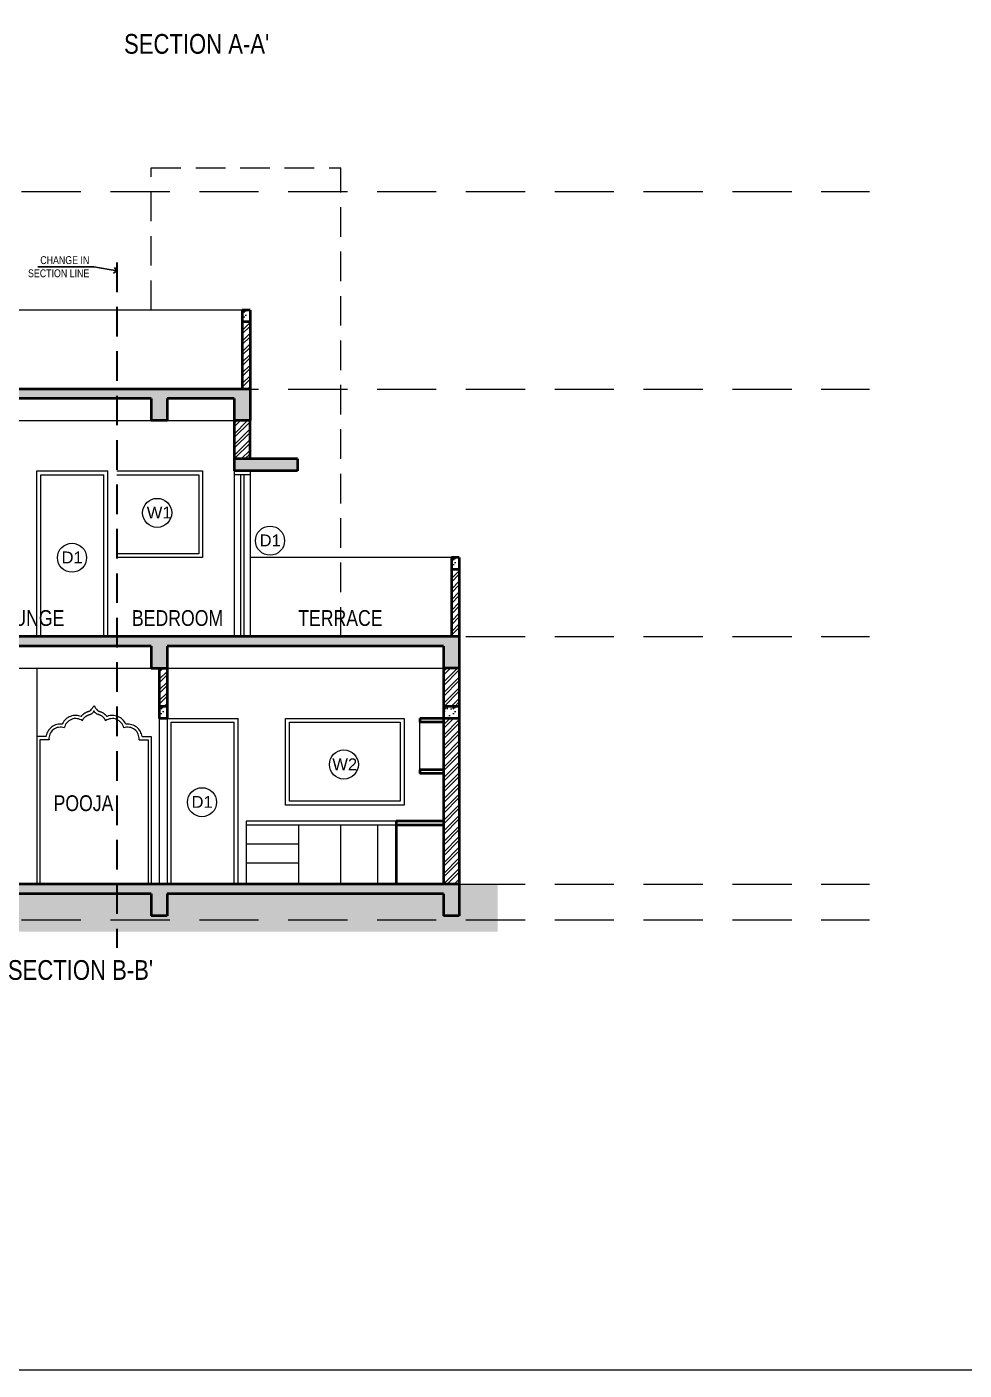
# Model space of a CAD drawing. Header units: metres. Extents: x 1689 to 2066, y 219 to 408.
# Drawn here: x 2031.56 to 2043.43, y 322.67 to 339.68 of the extents above; entities that cross this region are included whole.
import ezdxf

# ---------------------------------------------------------------- set-up
doc = ezdxf.new("R2010")
doc.units = ezdxf.units.M
doc.header["$LTSCALE"] = 1.5
for name, pattern in [('00_toilet$0$8th floor plan$0$HIDDEN', [0.375, 0.25, -0.125]), ('CENTER', [2, 1.25, -0.25, 0.25, -0.25]), ('DASHED', [0.75, 0.5, -0.25])]:
    doc.linetypes.add(name, pattern=pattern)
for name, color, linetype, lineweight in [('A- DOOR WINDOW TAGS', 7, 'Continuous', 5), ('A-Concrete', 5, 'Continuous', 40), ('A-DOOR', 13, 'Continuous', 13), ('A-ELE 01', 7, 'Continuous', 15), ('A-ELE 02', 252, 'Continuous', 9), ('A-GRID', 252, 'CENTER', 5), ('A-HATCH', 252, 'Continuous', 5), ('A-SYMBOL', 252, 'Continuous', 5), ('A-WALL', 1, 'Continuous', 40), ('A-WINDOW', 143, 'Continuous', 13)]:
    doc.layers.add(name, color=color, linetype=linetype, lineweight=lineweight)
doc.layers.add('A-Text', color=7, linetype='Continuous')
doc.styles.add('DIM', font='arial.ttf', dxfattribs={"width": 0.8, "height": 0.2})
doc.styles.add('Roman', font='romans.shx', dxfattribs={"bigfont": 'bigfont.shx'})
doc.dimstyles.new('W-DIM', dxfattribs={"dimtxt": 0.125, "dimasz": 0.075, "dimexe": 0.2, "dimexo": 0.2, "dimgap": 0.04, "dimtad": 1, "dimdec": 0, "dimlfac": 1000, "dimzin": 0, "dimdsep": 46, "dimtxsty": 'DIM', "dimblk": 'OBLIQUE', "dimcen": 0.09, "dimclrt": 7, "dimadec": 0, "dimazin": 0, "dimtfac": 1, "dimtdec": 0, "dimtofl": 0, "dimtmove": 0, "dimatfit": 3, "dimldrblk": 'OPEN90', "dimfxl": 0.1, "dimtolj": 1, "dimtzin": 0, "dimarcsym": 0})

# ---------------------------------------------------------------- blocks, each defined once
blk = doc.blocks.new('A$C3A7D7E6B')
at = {"layer": 'A-Text', "color": 19}
for p, q in [((0, 270), (0, -270)), ((1766, 0), (-300, 0))]:
    blk.add_line(p, q, dxfattribs=at)
blk.add_circle((0, 0), 200, dxfattribs=at)
blk = doc.blocks.new('A$C287A73BA')
at = {"layer": 'A-GRID', "linetype": 'DASHED'}
for p, q in [((1.821, 9.577), (20.431, 9.577)), ((1.821, 7.077), (20.431, 7.077)), ((1.821, 3.942), (20.431, 3.942)), ((1.821, 0.807), (20.431, 0.807)), ((1.821, 0.357), (20.431, 0.357))]:
    blk.add_line(p, q, dxfattribs=at)
at = {"layer": 'A-SYMBOL', "lineweight": -3, "xscale": -0.001212954476999878, "yscale": 0.001212954476999878, "zscale": 0.001212954476999878}
for p in [(2.638, 9.577), (2.638, 7.077), (2.638, 3.942), (2.638, 0.807), (2.638, 0.357)]:
    blk.add_blockref('A$C3A7D7E6B', p, dxfattribs=at)
at = {"layer": 'A-Text', "char_height": 0.2, "attachment_point": 1, "style": 'DIM'}
for s, insert, width in [('MUMTY\\P%%P 8.77 M. LVL.', (0.048, 10.105), 2.37517), ('TERRACE FLOOR\\P %%P 6.27 M. LVL.', (0.048, 7.605), 2.37517), ('FIRST FLOOR \\P%%P 3.135 M. LVL.', (0.048, 4.47), 1.97738), ('GROUND FLOOR \\P%%P 0.00 M. LVL.', (0.048, 1.335), 2.28186), ('FGL \\P- 0.45 M. LVL.', (0.048, 0.61), 1.76169)]:
    blk.add_mtext(s, dxfattribs=dict(at, insert=insert, width=width))
blk = doc.blocks.new('D1')
at = {"layer": 'A- DOOR WINDOW TAGS', "lineweight": 5}
blk.add_circle((1700.437, 432.369), 0.184, dxfattribs=at)
at = {"layer": 'A- DOOR WINDOW TAGS', "insert": (1700.305, 432.448), "char_height": 0.15, "attachment_point": 1, "style": 'Roman'}
blk.add_mtext_dynamic_manual_height_columns('{\\fArial|b0|i0|c0|p34;D1}', width=0.2464, gutter_width=0.325, heights=[0], dxfattribs=at)
blk = doc.blocks.new('W2')
at = {"layer": 'A- DOOR WINDOW TAGS', "lineweight": 5}
blk.add_circle((1701.922, 432.178), 0.184, dxfattribs=at)
at = {"layer": 'A- DOOR WINDOW TAGS', "insert": (1701.775, 432.255), "char_height": 0.15, "attachment_point": 1, "style": 'Roman'}
blk.add_mtext_dynamic_manual_height_columns('{\\fArial|b0|i0|c0|p34;W2}', width=0.2464, gutter_width=0.325, heights=[0], dxfattribs=at)
blk = doc.blocks.new('W1')
at = {"layer": 'A- DOOR WINDOW TAGS', "lineweight": 5}
blk.add_circle((1698.396, 432.822), 0.184, dxfattribs=at)
at = {"layer": 'A- DOOR WINDOW TAGS', "insert": (1698.264, 432.901), "char_height": 0.15, "attachment_point": 1, "style": 'Roman'}
blk.add_mtext_dynamic_manual_height_columns('{\\fArial|b0|i0|c0|p34;W1}', width=0.2464, gutter_width=0.325, heights=[0], dxfattribs=at)
blk = doc.blocks.new('_Oblique')
at = {"color": 0, "linetype": 'ByBlock', "lineweight": -2}
blk.add_line((-0.5, -0.5), (0.5, 0.5), dxfattribs=at)
blk = doc.blocks.new('_Open90')
at = {"color": 0, "linetype": 'ByBlock', "lineweight": -2}
for p, q in [((0, 0), (-1, 0)), ((-0.5, 0.5), (0, 0)), ((0, 0), (-0.5, -0.5))]:
    blk.add_line(p, q, dxfattribs=at)

msp = doc.modelspace()

# ---------------------------------------------------------------- hatches: boundary and pattern name
at = {"layer": 'A-HATCH', "ltscale": 50}
h = msp.add_hatch(dxfattribs=at)
h.set_pattern_fill('AR-CONC', color=256, scale=0.001)
h.set_pattern_definition([(50, (355.27532, -22.68421), (0.182184669, -0.015939086), [0.01905, -0.20955]), (355, (355.27532, -22.68421), (-0.035243421, 0.191056845), [0.01524, -0.167640584]), (100.451445, (355.2905, -22.68554), (0.146941247, 0.175117752), [0.016190009, -0.178090245]), (46.1842, (355.27532, -22.63341), (0.27107904, -0.042042328), [0.028575, -0.314325]), (96.635558, (355.2979, -22.63692), (0.237404134, 0.247426125), [0.024285023, -0.26713561]), (351.184151, (355.27532, -22.6334), (0.237404134, 0.247426125), [0.022859967, -0.25145973]), (21, (355.30072, -22.64611), (0.151614391, -0.102265198), [0.01905, -0.20955]), (326, (355.30072, -22.64611), (0.061802028, 0.184187966), [0.01524, -0.16764]), (71.451445, (355.31336, -22.65463), (0.21341642, 0.081922769), [0.016190009, -0.178089938]), (37.5, (355.27532, -22.68421), (0.0030886033, 0.0845550389), [0, -0.165608, 0, -0.17018, 0, -0.168275]), (7.5, (355.27532, -22.68421), (0.0668196625, 0.100180575), [0, -0.097028, 0, -0.161798, 0, -0.064135]), (327.5, (355.21868, -22.68421), (0.1355905952, -0.005728744), [0, -0.0635, 0, -0.19812, 0, -0.26289]), (317.5, (355.19328, -22.68421), (0.148129181, 0.025426491), [0, -0.08255, 0, -0.131572, 0, -0.18669])])
h.paths.add_polyline_path([(2034.28317, 336.09373), (2034.28317, 335.94373), (2034.38317, 335.94373), (2034.38317, 336.09373)])
h = msp.add_hatch(dxfattribs=at)
h.set_pattern_fill('ANSI32', color=256, scale=0.01)
h.set_pattern_definition([(45, (319.89356, -41.61804), (-0.067351921, 0.067351921), []), (45, (319.93846, -41.61804), (-0.067351921, 0.067351921), [])])
h.paths.add_polyline_path([(2027.88317, 328.82373), (2027.98317, 328.82373), (2027.98317, 330.92373), (2027.88317, 330.92373)])
h.paths.add_polyline_path([(2027.88317, 331.07373), (2027.98317, 331.07373), (2027.98317, 331.55873), (2027.88317, 331.55873)])
h.paths.add_polyline_path([(2030.08317, 330.92373), (2029.98317, 330.92373), (2029.98317, 328.82373), (2030.08317, 328.82373)])
h.paths.add_polyline_path([(2029.98317, 331.07373), (2030.08317, 331.07373), (2030.08317, 331.55873), (2029.98317, 331.55873)])
h.paths.add_polyline_path([(2033.23317, 331.55873), (2033.23317, 331.07373), (2033.33317, 331.07373), (2033.33317, 331.55873)])
h.paths.add_polyline_path([(2036.83317, 328.82373), (2037.03317, 328.82373), (2037.03317, 330.92373), (2036.83317, 330.92373)])
h.paths.add_polyline_path([(2037.03317, 331.55873), (2036.83317, 331.55873), (2036.83317, 331.07373), (2037.03317, 331.07373)])
h.paths.add_polyline_path([(2036.93317, 332.80873), (2036.93317, 331.95873), (2037.03317, 331.95873), (2037.03317, 332.80873)])
h.paths.add_polyline_path([(2034.18317, 334.20873), (2034.38317, 334.20873), (2034.38317, 334.69373), (2034.18317, 334.69373)])
h.paths.add_polyline_path([(2034.28317, 335.09373), (2034.38317, 335.09373), (2034.38317, 335.94373), (2034.28317, 335.94373)])
h.paths.add_polyline_path([(2027.88317, 335.09373), (2027.98317, 335.09373), (2027.98317, 335.94373), (2027.88317, 335.94373)])
h.paths.add_polyline_path([(2027.98317, 334.69373), (2027.88317, 334.69373), (2027.88317, 334.20873), (2027.98317, 334.20873)])
h.paths.add_polyline_path([(2027.98317, 334.05873), (2027.88317, 334.05873), (2027.88317, 331.95873), (2027.98317, 331.95873)])
h.paths.add_polyline_path([(2029.98317, 334.20873), (2030.08317, 334.20873), (2030.08317, 334.69373), (2029.98317, 334.69373)])
h.paths.add_polyline_path([(2030.08317, 334.05873), (2029.98317, 334.05873), (2029.98317, 331.95873), (2030.08317, 331.95873)])
h = msp.add_hatch(dxfattribs=at)
h.set_pattern_fill('AR-CONC', color=256, scale=0.001)
h.set_pattern_definition([(50, (319.89356, -41.61804), (0.182184669, -0.015939086), [0.01905, -0.20955]), (355, (319.89356, -41.61804), (-0.035243421, 0.191056845), [0.01524, -0.167640584]), (100.451445, (319.90874, -41.61937), (0.146941247, 0.175117752), [0.016190009, -0.178090245]), (46.1842, (319.89356, -41.56724), (0.27107904, -0.042042328), [0.028575, -0.314325]), (96.635558, (319.91615, -41.57074), (0.237404134, 0.247426125), [0.024285023, -0.26713561]), (351.184151, (319.89356, -41.56724), (0.237404134, 0.247426125), [0.022859967, -0.25145973]), (21, (319.91896, -41.57994), (0.151614391, -0.102265198), [0.01905, -0.20955]), (326, (319.91896, -41.57994), (0.061802028, 0.184187966), [0.01524, -0.16764]), (71.451445, (319.9316, -41.58846), (0.21341642, 0.081922769), [0.016190009, -0.178089938]), (37.5, (319.89356, -41.61804), (0.0030886033, 0.0845550389), [0, -0.165608, 0, -0.17018, 0, -0.168275]), (7.5, (319.89356, -41.61804), (0.0668196625, 0.100180575), [0, -0.097028, 0, -0.161798, 0, -0.064135]), (327.5, (319.83692, -41.61804), (0.1355905952, -0.005728744), [0, -0.0635, 0, -0.19812, 0, -0.26289]), (317.5, (319.81152, -41.61804), (0.148129181, 0.025426491), [0, -0.08255, 0, -0.131572, 0, -0.18669])])
h.paths.add_polyline_path([(2037.03317, 328.82373), (2032.69723, 328.82373), (2032.69723, 328.70373), (2033.13317, 328.70373), (2033.13317, 328.42373), (2033.33317, 328.42373), (2033.33317, 328.70373), (2036.83317, 328.70373), (2036.83317, 328.42373), (2037.03317, 328.42373)])
h.paths.add_polyline_path([(2037.03317, 331.95873), (2032.69723, 331.95873), (2032.69723, 331.83873), (2033.13317, 331.83873), (2033.13317, 331.55873), (2033.33317, 331.55873), (2033.33317, 331.83873), (2036.83317, 331.83873), (2036.83317, 331.55873), (2037.03317, 331.55873)])
h.paths.add_polyline_path([(2032.69723, 331.95873), (2029.88317, 331.95873), (2029.88317, 331.67873), (2028.08317, 331.67873), (2028.08317, 331.95873), (2027.88317, 331.95873), (2027.88317, 331.55873), (2028.08317, 331.55873), (2029.88317, 331.55873), (2030.08317, 331.55873), (2030.08317, 331.83873), (2032.69723, 331.83873)])
h.paths.add_polyline_path([(2032.69723, 335.09373), (2027.88317, 335.09373), (2027.88317, 334.69373), (2028.08317, 334.69373), (2028.08317, 334.97373), (2029.88317, 334.97373), (2029.88317, 334.69373), (2030.08317, 334.69373), (2030.08317, 334.97373), (2032.69723, 334.97373)])
h.paths.add_polyline_path([(2034.38317, 335.09373), (2032.69723, 335.09373), (2032.69723, 334.97373), (2033.13317, 334.97373), (2033.13317, 334.69373), (2033.33317, 334.69373), (2033.33317, 334.97373), (2034.18317, 334.97373), (2034.18317, 334.69373), (2034.38317, 334.69373)])
h.paths.add_polyline_path([(2034.98317, 334.20873), (2034.18317, 334.20873), (2034.18317, 334.05873), (2034.98317, 334.05873)])
h.paths.add_polyline_path([(2029.88317, 328.82373), (2029.88317, 328.42373), (2030.08317, 328.42373), (2030.08317, 328.70373), (2032.69723, 328.70373), (2032.69723, 328.82373)])
h.paths.add_polyline_path([(2028.08317, 328.42373), (2028.08317, 328.82373), (2027.88317, 328.82373), (2027.88317, 328.42373)])
h = msp.add_hatch(dxfattribs=at)
h.set_pattern_fill('AR-CONC', color=256, scale=0.001)
h.set_pattern_definition([(50, (357.92532, -25.81921), (0.182184669, -0.015939086), [0.01905, -0.20955]), (355, (357.92532, -25.81921), (-0.035243421, 0.191056845), [0.01524, -0.167640584]), (100.451445, (357.9405, -25.82054), (0.146941247, 0.175117752), [0.016190009, -0.178090245]), (46.1842, (357.92532, -25.76841), (0.27107904, -0.042042328), [0.028575, -0.314325]), (96.635558, (357.9479, -25.77192), (0.237404134, 0.247426125), [0.024285023, -0.26713561]), (351.184151, (357.92532, -25.7684), (0.237404134, 0.247426125), [0.022859967, -0.25145973]), (21, (357.95072, -25.78111), (0.151614391, -0.102265198), [0.01905, -0.20955]), (326, (357.95072, -25.78111), (0.061802028, 0.184187966), [0.01524, -0.16764]), (71.451445, (357.96336, -25.78963), (0.21341642, 0.081922769), [0.016190009, -0.178089938]), (37.5, (357.92532, -25.81921), (0.0030886033, 0.0845550389), [0, -0.165608, 0, -0.17018, 0, -0.168275]), (7.5, (357.92532, -25.81921), (0.0668196625, 0.100180575), [0, -0.097028, 0, -0.161798, 0, -0.064135]), (327.5, (357.86868, -25.81921), (0.1355905952, -0.005728744), [0, -0.0635, 0, -0.19812, 0, -0.26289]), (317.5, (357.84328, -25.81921), (0.148129181, 0.025426491), [0, -0.08255, 0, -0.131572, 0, -0.18669])])
h.paths.add_polyline_path([(2036.93317, 332.95873), (2036.93317, 332.80873), (2037.03317, 332.80873), (2037.03317, 332.95873)])
h = msp.add_hatch(dxfattribs=at)
h.set_pattern_fill('AR-CONC', color=256, scale=0.001)
h.set_pattern_definition([(50, (354.22532, -27.70421), (0.182184669, -0.015939086), [0.01905, -0.20955]), (355, (354.22532, -27.70421), (-0.035243421, 0.191056845), [0.01524, -0.167640584]), (100.451445, (354.2405, -27.70554), (0.146941247, 0.175117752), [0.016190009, -0.178090245]), (46.1842, (354.22532, -27.65341), (0.27107904, -0.042042328), [0.028575, -0.314325]), (96.635558, (354.2479, -27.65692), (0.237404134, 0.247426125), [0.024285023, -0.26713561]), (351.184151, (354.22532, -27.6534), (0.237404134, 0.247426125), [0.022859967, -0.25145973]), (21, (354.25072, -27.66611), (0.151614391, -0.102265198), [0.01905, -0.20955]), (326, (354.25072, -27.66611), (0.061802028, 0.184187966), [0.01524, -0.16764]), (71.451445, (354.26336, -27.67463), (0.21341642, 0.081922769), [0.016190009, -0.178089938]), (37.5, (354.22532, -27.70421), (0.0030886033, 0.0845550389), [0, -0.165608, 0, -0.17018, 0, -0.168275]), (7.5, (354.22532, -27.70421), (0.0668196625, 0.100180575), [0, -0.097028, 0, -0.161798, 0, -0.064135]), (327.5, (354.16868, -27.70421), (0.1355905952, -0.005728744), [0, -0.0635, 0, -0.19812, 0, -0.26289]), (317.5, (354.14328, -27.70421), (0.148129181, 0.025426491), [0, -0.08255, 0, -0.131572, 0, -0.18669])])
h.paths.add_polyline_path([(2033.23317, 331.07373), (2033.23317, 330.92373), (2033.33317, 330.92373), (2033.33317, 331.07373)])
h = msp.add_hatch(dxfattribs=at)
h.set_pattern_fill('AR-CONC', color=256, scale=0.001)
h.set_pattern_definition([(50, (357.92532, -27.70421), (0.182184669, -0.015939086), [0.01905, -0.20955]), (355, (357.92532, -27.70421), (-0.035243421, 0.191056845), [0.01524, -0.167640584]), (100.451445, (357.9405, -27.70554), (0.146941247, 0.175117752), [0.016190009, -0.178090245]), (46.1842, (357.92532, -27.65341), (0.27107904, -0.042042328), [0.028575, -0.314325]), (96.635558, (357.9479, -27.65692), (0.237404134, 0.247426125), [0.024285023, -0.26713561]), (351.184151, (357.92532, -27.6534), (0.237404134, 0.247426125), [0.022859967, -0.25145973]), (21, (357.95072, -27.66611), (0.151614391, -0.102265198), [0.01905, -0.20955]), (326, (357.95072, -27.66611), (0.061802028, 0.184187966), [0.01524, -0.16764]), (71.451445, (357.96336, -27.67463), (0.21341642, 0.081922769), [0.016190009, -0.178089938]), (37.5, (357.92532, -27.70421), (0.0030886033, 0.0845550389), [0, -0.165608, 0, -0.17018, 0, -0.168275]), (7.5, (357.92532, -27.70421), (0.0668196625, 0.100180575), [0, -0.097028, 0, -0.161798, 0, -0.064135]), (327.5, (357.86868, -27.70421), (0.1355905952, -0.005728744), [0, -0.0635, 0, -0.19812, 0, -0.26289]), (317.5, (357.84328, -27.70421), (0.148129181, 0.025426491), [0, -0.08255, 0, -0.131572, 0, -0.18669])])
h.paths.add_polyline_path([(2036.83317, 330.92373), (2037.03317, 330.92373), (2037.03317, 331.07373), (2036.83317, 331.07373)])
at = {"layer": 'A-HATCH', "lineweight": 5, "ltscale": 50}
h = msp.add_hatch(dxfattribs=at)
h.set_pattern_fill('EARTH', color=256, scale=0.025)
h.set_pattern_definition([(0, (319.89356, -41.61804), (0.15875, 0.15875), [0.15875, -0.15875]), (0, (319.89356, -41.5585), (0.15875, 0.15875), [0.15875, -0.15875]), (0, (319.89356, -41.49898), (0.15875, 0.15875), [0.15875, -0.15875]), (90, (319.9134, -41.47913), (-0.15875, 0.15875), [0.15875, -0.15875]), (90, (319.97294, -41.47913), (-0.15875, 0.15875), [0.15875, -0.15875]), (90, (320.03247, -41.47913), (-0.15875, 0.15875), [0.15875, -0.15875])])
h.paths.add_polyline_path([(2036.83317, 328.70373), (2033.33317, 328.70373), (2033.33317, 328.42373), (2033.13317, 328.42373), (2033.13317, 328.70373), (2032.69723, 328.70373), (2032.69723, 328.22373), (2037.52008, 328.22373), (2037.52008, 328.82373), (2037.03317, 328.82373), (2037.03317, 328.42373), (2036.83317, 328.42373)])
h.paths.add_polyline_path([(2032.69723, 328.70373), (2030.08317, 328.70373), (2030.08317, 328.42373), (2029.88317, 328.42373), (2028.08317, 328.42373), (2027.88317, 328.42373), (2027.88317, 328.82363), (2027.55166, 328.82373), (2027.55166, 328.22373), (2032.69723, 328.22373)])

# ---------------------------------------------------------------- linework, layer by layer
at = {"linetype": '00_toilet$0$8th floor plan$0$HIDDEN', "lineweight": 30}
msp.add_line((2032.69723, 336.69713), (2032.69723, 328.01923), dxfattribs=at)
at = {"layer": 'A-Concrete'}
for p, q in [((2034.38317, 336.09373), (2034.28317, 336.09373)), ((2034.28317, 336.09373), (2034.28317, 335.94373)), ((2034.38317, 336.09373), (2034.38317, 335.94373)), ((2034.38317, 335.94373), (2034.28317, 335.94373)), ((2034.38317, 335.09373), (2027.88317, 335.09373)), ((2034.38317, 335.09373), (2034.38317, 334.69373)), ((2033.13337, 334.97373), (2030.08317, 334.97373)), ((2033.13317, 334.97373), (2033.13317, 334.69373)), ((2033.33317, 334.97373), (2033.33317, 334.69373)), ((2034.18317, 334.97373), (2033.33317, 334.97373)), ((2034.18317, 334.97373), (2034.18317, 334.69373)), ((2033.33317, 334.69373), (2033.13317, 334.69373)), ((2034.38317, 334.69373), (2034.18317, 334.69373)), ((2034.98317, 334.20873), (2034.18317, 334.20873)), ((2034.18317, 334.20873), (2034.18317, 334.05873)), ((2034.98317, 334.20873), (2034.98317, 334.05873)), ((2034.98317, 334.05873), (2034.18317, 334.05873)), ((2036.93317, 332.95873), (2036.93317, 332.80873)), ((2037.03317, 332.95873), (2036.93317, 332.95873)), ((2037.03317, 332.95873), (2037.03317, 332.80873)), ((2037.03317, 332.80873), (2036.93317, 332.80873)), ((2037.03317, 331.95873), (2029.88317, 331.95873)), ((2033.13317, 331.83873), (2030.08317, 331.83873)), ((2033.13317, 331.83873), (2033.13317, 331.55873)), ((2036.83317, 331.83873), (2033.33317, 331.83873)), ((2033.33317, 331.83873), (2033.33317, 331.55873)), ((2036.83317, 331.83873), (2036.83317, 331.55873)), ((2037.03317, 331.95873), (2037.03317, 331.55873)), ((2033.13317, 331.55873), (2033.33317, 331.55873)), ((2037.03317, 331.55873), (2036.83317, 331.55873)), ((2033.33317, 331.07373), (2033.23317, 331.07373)), ((2033.23317, 331.07373), (2033.23317, 330.92373)), ((2033.33317, 331.07373), (2033.33317, 330.92373)), ((2037.03317, 331.07373), (2036.83317, 331.07373)), ((2036.83317, 331.07373), (2036.83317, 330.92373)), ((2037.03317, 331.07373), (2037.03317, 330.92373)), ((2033.33317, 330.92373), (2033.23317, 330.92373)), ((2037.03317, 330.92373), (2036.83317, 330.92373)), ((2037.03317, 328.82373), (2029.88317, 328.82373)), ((2037.03317, 328.82373), (2037.03317, 328.42373)), ((2033.13317, 328.70373), (2030.08317, 328.70373)), ((2033.13317, 328.70373), (2033.13317, 328.42373)), ((2036.83317, 328.70373), (2033.33317, 328.70373)), ((2033.33317, 328.70373), (2033.33317, 328.42373)), ((2036.83317, 328.70373), (2036.83317, 328.42373)), ((2033.33317, 328.42373), (2033.13317, 328.42373)), ((2037.03317, 328.42373), (2036.83317, 328.42373))]:
    msp.add_line(p, q, dxfattribs=at)
at = {"layer": 'A-DOOR'}
for p, q in [((2037.03317, 332.95873), (2036.93317, 332.95873)), ((2036.53317, 330.27373), (2036.53317, 330.87373)), ((2034.33317, 329.62373), (2034.33317, 328.82373)), ((2036.23317, 329.62373), (2034.33317, 329.62373)), ((2036.23317, 329.57373), (2034.33317, 329.57373)), ((2034.99807, 329.57373), (2034.99807, 328.82373)), ((2035.52851, 329.57373), (2035.52851, 328.82373)), ((2035.9973, 329.57373), (2035.9973, 328.82373)), ((2034.99807, 329.33105), (2034.33317, 329.33105)), ((2034.99807, 329.08868), (2034.33317, 329.08868))]:
    msp.add_line(p, q, dxfattribs=at)
at = {"layer": 'A-DOOR', "color": 3}
msp.add_lwpolyline([(1895.20132, 357.89834), (2056.37676, 357.89834), (2056.37676, 322.67152), (1895.20132, 322.67152)], close=True, dxfattribs=at)
at = {"layer": 'A-ELE 01', "linetype": '00_toilet$0$8th floor plan$0$HIDDEN'}
for p, q in [((2033.13345, 336.09373), (2033.13345, 337.89373)), ((2033.13345, 337.89373), (2035.53337, 337.89373)), ((2035.53337, 331.95873), (2035.53337, 337.89373))]:
    msp.add_line(p, q, dxfattribs=at)
at = {"layer": 'A-ELE 01', "color": 125}
for p, q in [((2030.08317, 334.69373), (2033.13317, 334.69373)), ((2033.33317, 334.69373), (2034.18317, 334.69373)), ((2030.08317, 331.55873), (2033.13317, 331.55873)), ((2033.33317, 331.55873), (2036.83317, 331.55873))]:
    msp.add_line(p, q, dxfattribs=at)
at = {"layer": 'A-ELE 01'}
for p, q in [((2033.23317, 330.92373), (2033.23317, 328.82373)), ((2033.33317, 330.92373), (2033.33317, 328.82373))]:
    msp.add_line(p, q, dxfattribs=at)
at = {"layer": 'A-ELE 01', "ltscale": 50}
msp.add_line((2037.03317, 328.82373), (2037.52008, 328.82373), dxfattribs=at)
at = {"layer": 'A-ELE 02'}
msp.add_line((2031.68317, 331.55873), (2031.68317, 328.82373), dxfattribs=at)
at = {"layer": 'A-HATCH'}
for p, q in [((2034.28317, 336.09373), (2027.98317, 336.09373)), ((2034.18317, 334.05873), (2034.18317, 331.95873)), ((2034.38317, 334.05873), (2034.38317, 331.95873)), ((2034.38317, 334.00873), (2034.18317, 334.00873)), ((2034.26317, 334.00873), (2034.26317, 331.95873)), ((2034.30317, 334.00873), (2034.30317, 331.95873)), ((2036.93317, 332.95873), (2034.38317, 332.95873))]:
    msp.add_line(p, q, dxfattribs=at)
at = {"layer": 'A-WALL'}
for p, q in [((2034.28317, 335.94373), (2034.28317, 335.09373)), ((2034.38317, 335.94373), (2034.38317, 335.09373)), ((2034.18317, 334.69373), (2034.18317, 334.20873)), ((2034.38317, 334.20873), (2034.38317, 334.69373)), ((2036.93317, 332.80873), (2036.93317, 331.95873)), ((2037.03317, 332.80873), (2037.03317, 331.95873)), ((2033.23317, 331.55873), (2033.23317, 331.07373)), ((2033.33317, 331.55873), (2033.33317, 331.07373)), ((2036.83317, 331.55873), (2036.83317, 331.07373)), ((2037.03317, 331.55873), (2037.03317, 331.07373)), ((2036.53317, 330.92373), (2036.53317, 330.87373)), ((2036.83317, 330.92373), (2036.53317, 330.92373)), ((2036.83317, 330.87373), (2036.53317, 330.87373)), ((2036.83317, 330.87373), (2036.53317, 330.87373)), ((2036.83317, 330.92373), (2036.83317, 328.82373)), ((2037.03317, 330.92373), (2037.03317, 328.82373)), ((2036.53317, 330.27373), (2036.53317, 330.22373)), ((2036.83317, 330.27373), (2036.53317, 330.27373)), ((2036.83317, 330.22373), (2036.53317, 330.22373)), ((2036.83317, 330.22373), (2036.53317, 330.22373)), ((2036.23317, 329.62373), (2036.23317, 329.57373)), ((2036.83317, 329.62373), (2036.23317, 329.62373)), ((2036.83317, 329.57373), (2036.23317, 329.57373)), ((2036.23317, 329.57373), (2036.23317, 328.82373))]:
    msp.add_line(p, q, dxfattribs=at)
at = {"layer": 'A-WINDOW'}
for p, q in [((2031.68317, 334.05873), (2032.58317, 334.05873)), ((2031.68317, 331.95873), (2031.68317, 334.05873)), ((2032.58317, 331.95873), (2032.58317, 334.05873)), ((2031.73317, 334.00873), (2032.53317, 334.00873)), ((2031.73317, 331.95873), (2031.73317, 334.00873)), ((2032.53317, 331.95873), (2032.53317, 334.00873)), ((2033.33317, 330.92373), (2034.23317, 330.92373)), ((2033.38317, 328.82373), (2033.38317, 330.87373)), ((2033.38317, 330.87373), (2034.18317, 330.87373)), ((2034.18317, 328.82373), (2034.18317, 330.87373)), ((2034.23317, 328.82373), (2034.23317, 330.92373)), ((2031.68317, 330.69368), (2031.68317, 328.82373)), ((2031.79936, 330.69368), (2031.68317, 330.69368)), ((2031.72317, 330.65368), (2031.72317, 328.82373)), ((2031.83803, 330.65368), (2031.72317, 330.65368)), ((2032.97819, 330.65368), (2033.09317, 330.65368)), ((2033.01686, 330.69368), (2033.13317, 330.69368)), ((2033.09317, 330.65368), (2033.09317, 328.82373)), ((2033.13317, 330.69368), (2033.13317, 328.82373))]:
    msp.add_line(p, q, dxfattribs=at)
for points in [[(2032.69723, 334.05873), (2033.78326, 334.05873), (2033.78326, 332.95873), (2032.69723, 332.95873)], [(2032.69723, 334.00873), (2033.73326, 334.00873), (2033.73326, 333.00873), (2032.69723, 333.00873)]]:
    msp.add_lwpolyline(points, dxfattribs=at)
msp.add_lwpolyline([(2032.3649, 331.0251, 0.07958127), (2032.40811, 331.08391, 0.07958127), (2032.45132, 331.0251)], format="xyb", dxfattribs=at)
for points in [[(2034.8331, 330.92373), (2036.33317, 330.92373), (2036.33317, 329.82373), (2034.8331, 329.82373)], [(2034.8831, 330.87373), (2036.28317, 330.87373), (2036.28317, 329.87373), (2034.8831, 329.87373)]]:
    msp.add_lwpolyline(points, close=True, dxfattribs=at)
for centre, major_axis, start_param, end_param in [((2031.98159, 330.66695), (0, 0.14482), 5.92808397, 7.94572102), ((2032.17594, 330.77341), (0, 0.14782), 5.65890766, 7.65427452), ((2032.64028, 330.77341), (0, 0.14782), 4.9120961, 6.90746296), ((2032.83463, 330.66695), (0, 0.14482), 4.62064961, 6.63828663)]:
    msp.add_ellipse(centre, major_axis=major_axis, ratio=0.99547192, start_param=start_param, end_param=end_param, dxfattribs=at)
for points, knots in [([(2032.36829, 331.02761), (2032.36744, 331.02693), (2032.36658, 331.02623), (2032.36421, 331.02425), (2032.36269, 331.02293), (2032.36037, 331.02084), (2032.35959, 331.02013), (2032.35803, 331.01867), (2032.3572, 331.01787), (2032.35666, 331.01735), (2032.3563, 331.01717), (2032.35585, 331.01694), (2032.35436, 331.01617), (2032.35338, 331.01565), (2032.35021, 331.01397), (2032.34845, 331.01303), (2032.34661, 331.01212), (2032.34613, 331.0119), (2032.34545, 331.0116), (2032.34531, 331.01154), (2032.34438, 331.01121), (2032.3436, 331.01095), (2032.34127, 331.01024), (2032.33958, 331.00975), (2032.33544, 331.0085), (2032.33289, 331.00768), (2032.32814, 331.00601), (2032.32582, 331.00513), (2032.32209, 331.0037), (2032.32059, 331.00311), (2032.31782, 331.00204), (2032.31633, 331.00147), (2032.31113, 330.99947), (2032.30698, 330.99787), (2032.2998, 330.9944), (2032.29743, 330.99316), (2032.29362, 330.99092), (2032.29238, 330.99014), (2032.28976, 330.98844), (2032.28845, 330.98753), (2032.28613, 330.9859), (2032.28518, 330.98521), (2032.28258, 330.98335), (2032.28094, 330.98217), (2032.27774, 330.97987), (2032.27604, 330.97865), (2032.2714, 330.9752), (2032.26829, 330.97279), (2032.26353, 330.96859), (2032.26216, 330.96732), (2032.25894, 330.9642), (2032.25719, 330.96239), (2032.25398, 330.95896), (2032.25256, 330.9574), (2032.249, 330.95337), (2032.24689, 330.95087), (2032.24473, 330.94807), (2032.22421, 330.95621), (2032.20223, 330.96068), (2032.15663, 330.96171), (2032.13301, 330.95774), (2032.08888, 330.94134), (2032.06839, 330.92891), (2032.0334, 330.89738), (2032.01891, 330.87828), (2032.0073, 330.85489), (2032.00621, 330.85258), (2032.00517, 330.85025)], [0, 0, 0, 0, 0.11893341, 0.11893341, 0.32470573, 0.32470573, 0.42759189, 0.42759189, 0.53047805, 0.53047805, 0.53047805, 0.59502866, 0.59502866, 0.71221856, 0.71221856, 1.02869829, 1.02869829, 1.18693816, 1.18693816, 1.34517803, 1.34517803, 1.53979798, 1.53979798, 1.78037294, 1.78037294, 2.0209479, 2.0209479, 2.29773646, 2.29773646, 2.51208757, 2.51208757, 2.72643869, 2.72643869, 3.19189465, 3.19189465, 3.40216819, 3.40216819, 3.51498717, 3.51498717, 3.66444291, 3.66444291, 3.81389866, 3.81389866, 4.08420351, 4.08420351, 4.33399472, 4.33399472, 4.7105833, 4.7105833, 4.87604817, 4.87604817, 5.12495568, 5.12495568, 5.37386318, 5.37386318, 5.69211228, 5.69211228, 5.69211228, 6.04566322, 6.04566322, 6.42255689, 6.42255689, 6.79945057, 6.79945057, 7.17634425, 7.17634425, 7.2171536, 7.2171536, 7.2171536, 7.2171536]), ([(2032.26195, 330.89334), (2032.2632, 330.89763), (2032.26533, 330.90496), (2032.26976, 330.91358), (2032.27503, 330.92232), (2032.28222, 330.93073), (2032.29176, 330.9407), (2032.30074, 330.94714), (2032.3087, 330.95286), (2032.31573, 330.95788), (2032.3244, 330.96178), (2032.33504, 330.96576), (2032.34667, 330.97044), (2032.36072, 330.97389), (2032.37139, 330.9801), (2032.3803, 330.98439), (2032.38723, 330.99148), (2032.39645, 330.99907), (2032.40425, 331.00481), (2032.40811, 331.02215)], [0, 0, 0, 0, 0.59173703, 1.01015829, 1.28392914, 1.94739822, 2.47666391, 3.11651428, 3.4123959, 3.78382004, 4.26364607, 4.6724881, 5.30042854, 5.93441109, 6.58627966, 6.94012231, 7.24051419, 7.89355171, 8.53104191, 8.53104191, 8.53104191, 8.53104191]), ([(2032.55427, 330.89334), (2032.55302, 330.89763), (2032.55089, 330.90496), (2032.54646, 330.91358), (2032.54119, 330.92232), (2032.534, 330.93073), (2032.52445, 330.9407), (2032.51548, 330.94714), (2032.50752, 330.95286), (2032.50049, 330.95788), (2032.49182, 330.96178), (2032.48118, 330.96576), (2032.46954, 330.97044), (2032.4555, 330.97389), (2032.44482, 330.9801), (2032.43591, 330.98439), (2032.42898, 330.99148), (2032.41977, 330.99907), (2032.41196, 331.00481), (2032.40811, 331.02215)], [0, 0, 0, 0, 0.59173703, 1.01015829, 1.28392914, 1.94739822, 2.47666391, 3.11651428, 3.4123959, 3.78382004, 4.26364607, 4.6724881, 5.30042854, 5.93441109, 6.58627966, 6.94012231, 7.24051419, 7.89355171, 8.53104191, 8.53104191, 8.53104191, 8.53104191]), ([(2032.45955, 331.01735), (2032.45901, 331.01787), (2032.45819, 331.01867), (2032.45663, 331.02013), (2032.45585, 331.02084), (2032.45353, 331.02293), (2032.452, 331.02425), (2032.44964, 331.02623), (2032.44878, 331.02693), (2032.44793, 331.02761)], [7.183115375, 7.183115375, 7.183115375, 7.183115375, 7.286001535, 7.286001535, 7.388887695, 7.388887695, 7.594660015, 7.594660015, 7.713593424, 7.713593424, 7.713593424, 7.713593424]), ([(2032.57148, 330.94808), (2032.56933, 330.95087), (2032.56721, 330.95337), (2032.56366, 330.9574), (2032.56224, 330.95896), (2032.55903, 330.96239), (2032.55728, 330.9642), (2032.55406, 330.96732), (2032.55269, 330.96859), (2032.54793, 330.97279), (2032.54481, 330.9752), (2032.54018, 330.97865), (2032.53848, 330.97987), (2032.53528, 330.98217), (2032.53364, 330.98335), (2032.53104, 330.98521), (2032.53008, 330.9859), (2032.52777, 330.98753), (2032.52645, 330.98844), (2032.52383, 330.99015), (2032.5226, 330.99092), (2032.51879, 330.99316), (2032.51642, 330.9944), (2032.50924, 330.99786), (2032.50509, 330.99947), (2032.49989, 331.00147), (2032.4984, 331.00204), (2032.49563, 331.00311), (2032.49413, 331.00369), (2032.49039, 331.00513), (2032.48808, 331.00601), (2032.48332, 331.00768), (2032.48077, 331.0085), (2032.47663, 331.00975), (2032.47494, 331.01024), (2032.47262, 331.01095), (2032.47185, 331.01121), (2032.47092, 331.01154), (2032.47077, 331.0116), (2032.47008, 331.0119), (2032.4696, 331.01212), (2032.46773, 331.01305), (2032.46593, 331.01401), (2032.4629, 331.01562), (2032.46218, 331.016), (2032.46069, 331.01677), (2032.46003, 331.01711), (2032.45955, 331.01735)], [1.49710677, 1.49710677, 1.49710677, 1.49710677, 1.81533963, 1.81533963, 2.06424701, 2.06424701, 2.31315439, 2.31315439, 2.47861937, 2.47861937, 2.85521219, 2.85521219, 3.10500494, 3.10500494, 3.37531336, 3.37531336, 3.52477658, 3.52477658, 3.6742398, 3.6742398, 3.78704914, 3.78704914, 3.99708981, 3.99708981, 4.46269854, 4.46269854, 4.6770408, 4.6770408, 4.89138306, 4.89138306, 5.16847939, 5.16847939, 5.40920692, 5.40920692, 5.64993444, 5.64993444, 5.84258696, 5.84258696, 6.00249265, 6.00249265, 6.16239834, 6.16239834, 6.48220971, 6.48220971, 6.57406527, 6.57406527, 6.65872471, 6.65872471, 6.65872471, 6.65872471]), ([(2032.00517, 330.85025), (2031.98219, 330.85322), (2031.95864, 330.8518), (2031.91365, 330.84031), (2031.89223, 330.83023), (2031.85462, 330.80283), (2031.83844, 330.78553), (2031.81359, 330.74616), (2031.80492, 330.72411), (2031.80015, 330.69872), (2031.79973, 330.6962), (2031.79936, 330.69368)], [6.15492701, 6.15492701, 6.15492701, 6.15492701, 6.53209763, 6.53209763, 6.91048915, 6.91048915, 7.28888066, 7.28888066, 7.66727217, 7.66727217, 7.70869118, 7.70869118, 7.70869118, 7.70869118]), ([(2032.81105, 330.85025), (2032.81097, 330.85042), (2032.81089, 330.8506), (2032.80108, 330.87238), (2032.78721, 330.89213), (2032.75316, 330.92508), (2032.73299, 330.93828), (2032.68917, 330.95625), (2032.66555, 330.96102), (2032.6182, 330.96142), (2032.5945, 330.95706), (2032.57212, 330.94833), (2032.5718, 330.9482), (2032.57148, 330.94808)], [5.13422972, 5.13422972, 5.13422972, 5.13422972, 5.13729237, 5.13729237, 5.51641306, 5.51641306, 5.89553376, 5.89553376, 6.27465446, 6.27465446, 6.65377515, 6.65377515, 6.65927615, 6.65927615, 6.65927615, 6.65927615]), ([(2033.01686, 330.69368), (2033.01356, 330.71626), (2033.00606, 330.73822), (2032.9833, 330.77852), (2032.96782, 330.79673), (2032.93119, 330.82607), (2032.91005, 330.83719), (2032.86513, 330.85073), (2032.84137, 330.85314), (2032.81569, 330.8508), (2032.81337, 330.85055), (2032.81105, 330.85025)], [4.85767936, 4.85767936, 4.85767936, 4.85767936, 5.22843602, 5.22843602, 5.61008995, 5.61008995, 5.99174388, 5.99174388, 6.37339782, 6.37339782, 6.41143938, 6.41143938, 6.41143938, 6.41143938])]:
    msp.add_open_spline(points, degree=3, knots=knots, dxfattribs=at)
for points in [[(2032.36829, 331.02761), (2032.36838, 331.02799), (2032.36849, 331.02839), (2032.36859, 331.02883)], [(2031.99265, 330.81134), (2031.9926, 330.81111), (2031.99255, 330.81087), (2031.9925, 330.81063)], [(2032.04568, 330.84022), (2032.0454, 330.84032), (2032.04512, 330.84042), (2032.04484, 330.84053)], [(2032.77138, 330.84053), (2032.7711, 330.84042), (2032.77082, 330.84032), (2032.77054, 330.84022)], [(2032.82371, 330.81063), (2032.82367, 330.81087), (2032.82362, 330.81111), (2032.82357, 330.81134)], [(2031.84008, 330.69363), (2031.84002, 330.69363), (2031.83996, 330.69363), (2031.83989, 330.69364)]]:
    msp.add_open_spline(points, degree=3, dxfattribs=at)

# ---------------------------------------------------------------- block references
at = {"layer": 'A- DOOR WINDOW TAGS', "lineweight": 13}
msp.add_blockref('W1', (334.81155, -99.29617), dxfattribs=at)
at = {"layer": 'A- DOOR WINDOW TAGS'}
for p in [(334.19982, -99.19574), (331.69219, -99.41121), (333.33811, -102.50681)]:
    msp.add_blockref('D1', p, dxfattribs=at)
at = {"layer": 'A-DOOR'}
msp.add_blockref('W2', (333.65026, -101.83793), dxfattribs=at)
at = {"layer": 'A-GRID', "linetype": '00_toilet$0$8th floor plan$0$HIDDEN'}
msp.add_blockref('A$C287A73BA', (2021.79569, 328.01634), dxfattribs=at)

# ---------------------------------------------------------------- texts
at = {"layer": 'A-Text', "ltscale": 50, "char_height": 0.25, "width": 5.663069, "attachment_point": 1, "style": 'DIM'}
for s, insert in [("SECTION A-A' ", (2032.78844, 339.58906)), ("SECTION B-B' ", (2031.31743, 327.86305))]:
    msp.add_mtext(s, dxfattribs=dict(at, insert=insert))
at = {"layer": 'A-Text', "style": 'DIM'}
for s, insert, char_height, width, attachment_point in [('CHANGE IN SECTION LINE', (2032.34841, 336.77586), 0.1, 0.7990842, 3), ('LOUNGE', (2031.08876, 332.29434), 0.2, 0.9474761, 1), ('BEDROOM', (2032.88814, 332.29434), 0.2, 0.9474761, 1), ('TERRACE', (2034.99325, 332.29434), 0.2, 0.9474761, 1), ('POOJA', (2031.89568, 329.95001), 0.2, 0.9474761, 1)]:
    msp.add_mtext(s, dxfattribs=dict(at, insert=insert, char_height=char_height, width=width, attachment_point=attachment_point))

# ---------------------------------------------------------------- leaders
at = {"layer": 'A-Text', "ltscale": 50}
msp.add_leader([(2032.69723, 336.59062), (2032.40615, 336.64179), (2031.69598, 336.64179)], dimstyle='W-DIM', override={"dimgap": 0.04, "dimtad": 0}, dxfattribs=at)

doc.saveas('drawing.dxf')
